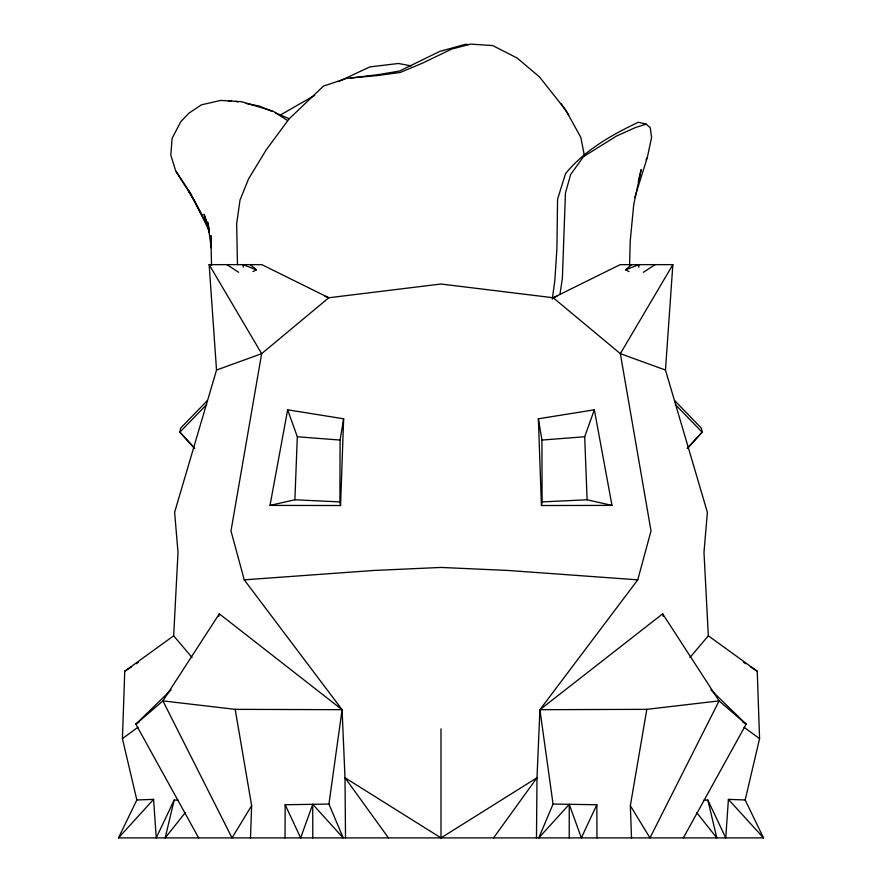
<?xml version="1.0" encoding="UTF-8"?>
<svg xmlns="http://www.w3.org/2000/svg" width="882" height="882" viewBox="0 0 882 882"><rect width="100%" height="100%" fill="white"/><g stroke="black" fill="none" stroke-linecap="round" stroke-linejoin="round"><path stroke-width="1.32" d="M340.562 505.529L339.912 501.902L340.066 440.052L343.638 418.785L287.653 409.81L270.013 505.397L340.562 505.529L343.638 418.785M569.221 837.9L569.265 804.318L538.792 837.9L553.058 804.064L539.916 709.69L637.763 579.838L651.015 530.942L620.344 353.66L672.856 264.644L620.178 264.644L553.19 297.752L441 284.015L328.81 297.752L324.995 296.286M285.018 837.9L285.173 804.737L328.942 804.064L343.208 837.9L312.735 804.318L300.652 837.9L285.173 804.737M536.476 837.9L537.006 777.737L539.916 709.69L662.68 613.828L719.095 700.881L746.128 724.188L683.341 837.9M629.583 265.581L630.222 240.995L633.739 204.569L641.203 169.587L638.259 181.438M672.856 264.644L665.469 370.043L707.375 512.299L703.99 552.43L708.334 635.801L757.241 671.235L759.578 738.642L745.169 799.963L763.503 837.9L118.497 837.9L136.831 799.963L122.422 738.642L124.759 671.235L173.666 635.801L178.01 552.43L174.625 512.299L216.531 370.043L209.144 264.644L261.822 264.644L328.81 297.752L261.656 353.66L216.531 370.043M250.488 837.9L251.646 805.652L235.185 709.348L162.905 700.881L135.872 724.188L198.659 837.9M270.013 505.397L294.886 499.774L297.311 436.755L287.653 409.81M745.169 799.963L728.411 799.368L725.754 837.9L707.849 800.073L703.737 800.206M638.744 267.235L638.932 264.644L625.581 269.804L628.998 271.579M552.286 299.185L554.866 280.211L556.906 248.768L557.567 199.2L565.571 173.578C584.711 150.216 611.48 134.935 638.425 122.234L646.153 124.153L650.266 127.681L651.589 137.482L647.311 157.503L634.786 197.425M328.942 804.064L342.084 709.69L244.237 579.838L230.985 530.942L261.656 353.66L209.144 264.644M559.938 294.566L562.374 278.425L565.45 192.982L570.643 174.559L583.487 156.643L616.452 136.082L635.36 127.57L646.153 124.153M630.354 805.652L646.815 709.348L719.095 700.881L649.968 837.9L630.354 805.652L631.512 837.9M541.438 505.529L542.088 501.902L541.934 440.052L538.362 418.785L594.347 409.81L611.987 505.397L541.438 505.529L538.362 418.785M218.736 616.474L219.32 613.828L342.084 709.69L344.994 777.737L345.524 837.9M178.263 800.206L174.151 800.073L165.188 837.9L185.429 812.443M611.987 505.397L587.114 499.774L584.689 436.755L594.347 409.81M553.058 804.064L596.827 804.737L581.348 837.9L569.265 804.318M174.151 800.073L156.246 837.9L153.589 799.368L136.831 799.963M646.054 159.818L647.311 157.503M251.646 805.652L232.032 837.9L162.905 700.881L219.32 613.828M493.556 837.9L537.006 777.737L441 837.9L344.994 777.737L388.444 837.9M689.956 657.509L708.334 635.801M687.486 448.42L702.127 432.158L701.377 428.167L674.631 400.538M118.497 837.9L153.589 799.368M687.21 448.332L702.127 432.158L675.303 404.518M207.369 400.538L180.623 428.167L179.873 432.158L194.514 448.42M206.697 404.518L179.873 432.158L194.79 448.332M171.108 689.878L135.872 724.188L139.301 721.895M625.581 269.804L631.666 264.644M122.422 738.642L137.945 727.275M643.342 272.284L655.094 264.644M124.759 671.235L131.672 666.748M136.28 663.76L138.584 662.272M279.859 115.31L314.654 95.366M338.743 81.497L369.756 66.922L398.41 63.482L411.376 65.918M253.002 271.579L256.419 269.804L250.334 264.644M557.005 296.286L553.19 297.752L620.344 353.66L665.469 370.043M228.835 101.033L231.503 100.592M350.584 78.013L379.271 74.507L399.59 71.023L439.721 51.421L465.773 44.243L468.386 44.629M541.934 440.052L584.689 436.755M244.237 579.838L373.417 570.489L441 567.435L508.583 570.489L637.763 579.838M542.088 501.902L587.114 499.774M342.084 709.69L235.185 709.348M646.815 709.348L539.916 709.69M294.886 499.774L339.912 501.902M297.311 436.755L340.066 440.052M235.505 101.386L238.173 101.915M246.188 103.492L259.54 106.127L271.899 111.375M256.419 269.804L243.068 264.644L243.256 267.235M275.603 112.951L289.197 118.728M287.477 120.503L273.067 111.165L241.503 101.673L220.687 100.438L201.493 104.804L188.891 113.15L180.722 121.804L172.089 138.397L170.799 155.045L175.683 170.899L193.39 198.891L202.474 215.892M743.416 662.272L745.72 663.76M750.328 666.748L757.241 671.235M226.906 264.644L238.658 272.284M742.699 721.895L746.128 724.188L710.892 689.878M744.055 727.275L759.578 738.642M728.411 799.368L763.503 837.9M173.666 635.801L192.044 657.509M696.571 812.443L716.812 837.9L707.849 800.073M191.758 195.098L175.683 170.899M561.161 103.679L568.747 115.079M203.775 218.328L205.076 220.754L188.572 190.832L193.39 198.891L209.221 230.819M207.711 224.315L204.062 214.216L209.365 232.716M209.453 230.125L207.645 222.22L211.283 247.798M662.68 613.828L663.264 616.474M584.446 155.982L580.852 137.46L565.781 110.173L539.475 76.91L517.172 58.047L492.751 45.577L470.569 44.1L451.705 49.072L422.654 63.052L400.23 72.478L376.879 75.598L346.835 78.322L323.44 86.116L288.987 118.993L266.166 149.951L248.603 178.792L240.014 200.06L236.652 223.918L237.467 264.666M211.206 242.307L210.82 235.494L211.537 265.317M596.827 804.737L596.982 837.9M312.735 804.318L312.779 837.9M441 728.863L441 837.9"/></g></svg>
